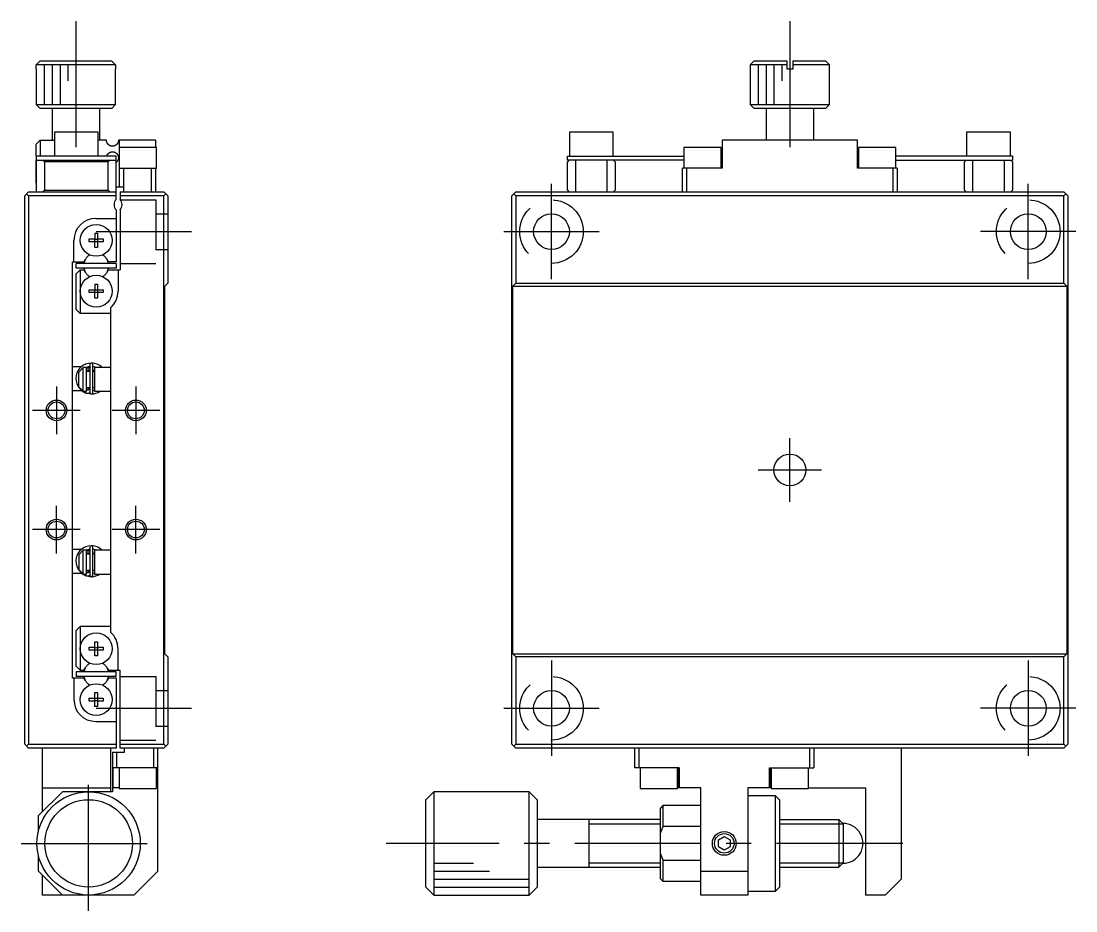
# Model space of a CAD drawing. Extents: x 0 to 296, y -8 to 228.
# Drawn here: x 163.5 to 296.3, y 64.5 to 176.5 of the extents above; entities that cross this region are included whole.
import ezdxf

# ---------------------------------------------------------------- set-up
doc = ezdxf.new("R2010")
doc.units = 0
doc.header["$LTSCALE"] = 0.5
doc.linetypes.add('CENTER', pattern=[50.8, 31.75, -6.35, 6.35, -6.35])
doc.linetypes.add('DASHED', pattern=[19.05, 12.7, -6.35])
for name, color, linetype in [('MSM_CENTER', 1, 'CENTER'), ('MSM_CONTINUOUS', 7, 'CONTINUOUS'), ('MSM_DASHED', 4, 'DASHED'), ('MSM_NARROW', 5, 'CONTINUOUS')]:
    doc.layers.add(name, color=color, linetype=linetype)

msp = doc.modelspace()

# ---------------------------------------------------------------- linework, layer by layer
at = {"layer": 'MSM_CENTER'}
for p, q in [((170.45, 176.5), (170.45, 160.5)), ((260.305071, 176.5), (260.305071, 159.5)), ((230.305071, 144), (230.305071, 156)), ((290.305071, 144), (290.305071, 156)), ((173, 150), (185, 150)), ((224.305071, 150), (236.305071, 150)), ((296.305071, 150), (284.305071, 150)), ((168, 130.500001), (168, 124.499999)), ((178, 130.500001), (178, 124.499999)), ((171.000001, 127.5), (164.999999, 127.5)), ((181.000001, 127.5), (174.999999, 127.5)), ((260.305071, 116), (260.305071, 124)), ((256.305071, 120), (264.305071, 120)), ((168, 109.499999), (168, 115.500001)), ((178, 109.499999), (178, 115.500001)), ((171.000001, 112.5), (164.999999, 112.5)), ((181.000001, 112.5), (174.999999, 112.5)), ((230.305071, 96), (230.305071, 84)), ((290.305071, 96), (290.305071, 84)), ((173, 90), (185, 90)), ((224.305071, 90), (236.305071, 90)), ((296.305071, 90), (284.305071, 90)), ((172.05, 64.5), (172.05, 81.5)), ((163.55, 73), (180.55, 73)), ((274.505071, 73), (209.505071, 73))]:
    msp.add_line(p, q, dxfattribs=at)
at = {"layer": 'MSM_CONTINUOUS'}
for p, q in [((165.466026, 171), (165.967813, 171.5)), ((165.967813, 171.5), (174.932187, 171.5)), ((174.932187, 171.5), (175.433974, 171)), ((255.805071, 171.5), (255.305071, 171)), ((255.805071, 171.5), (259.905071, 171.5)), ((259.905071, 171.5), (259.905071, 170.5)), ((260.705071, 170.5), (260.705071, 171.5)), ((260.705071, 171.5), (264.805071, 171.5)), ((265.305071, 171), (264.805071, 171.5)), ((165.45, 170.5), (165.466026, 170.5)), ((165.45, 170.5), (165.45, 166)), ((165.466026, 170.5), (165.466026, 171)), ((175.433974, 171), (165.466026, 171)), ((175.433974, 171), (175.433974, 170.5)), ((175.433974, 170.5), (175.45, 170.5)), ((175.45, 166), (175.45, 170.5)), ((259.905071, 171), (255.305071, 171)), ((255.305071, 171), (255.305071, 166)), ((259.905071, 170.5), (260.705071, 170.5)), ((265.305071, 171), (260.705071, 171)), ((265.305071, 166), (265.305071, 171)), ((165.45, 166), (175.45, 166)), ((165.45, 166), (165.95, 165.5)), ((174.95, 165.5), (175.45, 166)), ((255.305071, 166), (265.305071, 166)), ((255.305071, 166), (255.805071, 165.5)), ((264.805071, 165.5), (265.305071, 166)), ((174.95, 165.5), (165.95, 165.5)), ((167.45, 165.5), (167.45, 161.5)), ((173.45, 161.5), (173.45, 165.5)), ((264.805071, 165.5), (255.805071, 165.5)), ((257.305071, 165.5), (257.305071, 161.5)), ((263.305071, 161.5), (263.305071, 165.5)), ((173.25, 162.5), (167.75, 162.5)), ((167.75, 162.5), (167.75, 159.5)), ((173.25, 159.5), (173.25, 162.5)), ((238.055071, 162.5), (232.555071, 162.5)), ((232.555071, 162.5), (232.555071, 159.5)), ((238.055071, 159.5), (238.055071, 162.5)), ((288.055071, 162.5), (282.555071, 162.5)), ((282.555071, 162.5), (282.555071, 159.5)), ((288.055071, 159.5), (288.055071, 162.5)), ((165.95, 161.5), (165.45, 161)), ((165.45, 159.5), (165.45, 161)), ((165.95, 161.5), (165.95, 159.5)), ((165.95, 161.5), (167.75, 161.5)), ((174.3, 161.5), (173.25, 161.5)), ((174.300794, 161.465506), (174.3, 161.5)), ((174.303171, 161.431104), (174.300794, 161.465506)), ((174.307074, 161.39724), (174.303171, 161.431104)), ((174.3125, 161.363642), (174.307074, 161.39724)), ((174.316837, 161.341975), (174.3125, 161.363642)), ((174.321802, 161.320479), (174.316837, 161.341975)), ((174.328934, 161.293696), (174.321802, 161.320479)), ((174.337029, 161.267253), (174.328934, 161.293696)), ((174.34606, 161.241218), (174.337029, 161.267253)), ((174.355828, 161.216057), (174.34606, 161.241218)), ((174.366457, 161.191346), (174.355828, 161.216057)), ((174.37791, 161.16714), (174.366457, 161.191346)), ((174.387375, 161.148676), (174.37791, 161.16714)), ((174.39731, 161.130548), (174.387375, 161.148676)), ((174.409594, 161.109642), (174.39731, 161.130548)), ((174.422486, 161.089238), (174.409594, 161.109642)), ((174.43595, 161.069369), (174.422486, 161.089238)), ((174.456881, 161.04097), (174.43595, 161.069369)), ((174.478919, 161.013824), (174.456881, 161.04097)), ((174.497706, 160.992586), (174.478919, 161.013824)), ((174.517125, 160.972228), (174.497706, 160.992586)), ((174.53711, 160.952785), (174.517125, 160.972228)), ((174.555346, 160.936247), (174.53711, 160.952785)), ((174.573958, 160.920445), (174.555346, 160.936247)), ((174.600024, 160.899983), (174.573958, 160.920445)), ((174.626639, 160.880916), (174.600024, 160.899983)), ((174.653462, 160.863402), (174.626639, 160.880916)), ((174.680656, 160.847248), (174.653462, 160.863402)), ((174.707834, 160.8326), (174.680656, 160.847248)), ((174.735229, 160.819251), (174.707834, 160.8326)), ((174.762545, 160.807274), (174.735229, 160.819251)), ((174.789949, 160.796527), (174.762545, 160.807274)), ((174.811196, 160.789034), (174.789949, 160.796527)), ((174.832437, 160.782249), (174.811196, 160.789034)), ((174.863295, 160.773611), (174.832437, 160.782249)), ((174.894044, 160.766395), (174.863295, 160.773611)), ((174.924603, 160.760557), (174.894044, 160.766395)), ((174.969514, 160.754331), (174.924603, 160.760557)), ((175.013777, 160.750875), (174.969514, 160.754331)), ((175.053111, 160.750006), (175.013777, 160.750875)), ((175.081812, 160.750675), (175.053111, 160.750006)), ((175.123857, 160.753645), (175.081812, 160.750675)), ((175.164922, 160.758857), (175.123857, 160.753645)), ((175.217441, 160.76893), (175.164922, 160.758857)), ((175.268068, 160.782402), (175.217441, 160.76893)), ((175.316024, 160.798764), (175.268068, 160.782402)), ((175.362036, 160.817993), (175.316024, 160.798764)), ((175.405619, 160.83967), (175.362036, 160.817993)), ((175.447259, 160.863851), (175.405619, 160.83967)), ((175.485773, 160.889588), (175.447259, 160.863851)), ((175.522448, 160.917511), (175.485773, 160.889588)), ((175.557013, 160.947335), (175.522448, 160.917511)), ((175.589764, 160.979275), (175.557013, 160.947335)), ((175.620378, 161.012998), (175.589764, 160.979275)), ((175.649195, 161.048928), (175.620378, 161.012998)), ((175.675957, 161.086862), (175.649195, 161.048928)), ((175.70088, 161.127367), (175.675957, 161.086862)), ((175.714734, 161.152677), (175.70088, 161.127367)), ((175.727896, 161.179122), (175.714734, 161.152677)), ((175.740319, 161.206812), (175.727896, 161.179122)), ((175.749022, 161.228203), (175.740319, 161.206812)), ((175.757278, 161.250461), (175.749022, 161.228203)), ((175.765036, 161.273658), (175.757278, 161.250461)), ((175.772248, 161.297867), (175.765036, 161.273658)), ((175.776756, 161.314727), (175.772248, 161.297867)), ((175.780973, 161.332135), (175.776756, 161.314727)), ((175.784868, 161.350104), (175.780973, 161.332135)), ((175.787492, 161.363601), (175.784868, 161.350104)), ((175.789916, 161.377432), (175.787492, 161.363601)), ((175.792122, 161.391581), (175.789916, 161.377432)), ((175.79409, 161.406031), (175.792122, 161.391581)), ((175.79542, 161.417282), (175.79409, 161.406031)), ((175.796595, 161.428746), (175.79542, 161.417282)), ((175.797607, 161.440388), (175.796595, 161.428746)), ((175.798451, 161.45217), (175.797607, 161.440388)), ((175.799119, 161.464059), (175.798451, 161.45217)), ((175.799604, 161.476017), (175.799119, 161.464059)), ((175.7999, 161.488009), (175.799604, 161.476017)), ((175.8, 161.5), (175.7999, 161.488009)), ((180.45, 161.5), (175.8, 161.5)), ((175.95, 160.6), (175.95, 161.5)), ((180.45, 161.5), (180.45, 160.6)), ((268.805071, 161.5), (251.805071, 161.5)), ((251.805071, 161.5), (251.805071, 158)), ((268.805071, 158), (268.805071, 161.5)), ((175.5, 159.5), (165.45, 159.5)), ((165.5, 155), (165.5, 159.5)), ((174.327158, 159.5), (174.334773, 159.525719)), ((174.334773, 159.525719), (174.34328, 159.551087)), ((174.34328, 159.551087), (174.352649, 159.576046)), ((174.352649, 159.576046), (174.362046, 159.598695)), ((174.362046, 159.598695), (174.372144, 159.620953)), ((174.372144, 159.620953), (174.382914, 159.642777)), ((174.382914, 159.642777), (174.395711, 159.666612)), ((174.395711, 159.666612), (174.409293, 159.689862)), ((174.409293, 159.689862), (174.423612, 159.712478)), ((174.423612, 159.712478), (174.438172, 159.733781)), ((174.438172, 159.733781), (174.453367, 159.754453)), ((174.453367, 159.754453), (174.46915, 159.774461)), ((174.46915, 159.774461), (174.491865, 159.800984)), ((174.491865, 159.800984), (174.515548, 159.826176)), ((174.515548, 159.826176), (174.533703, 159.844)), ((174.533703, 159.844), (174.552303, 159.861067)), ((174.552303, 159.861067), (174.571298, 159.87736)), ((174.571298, 159.87736), (174.593162, 159.89481)), ((174.593162, 159.89481), (174.615433, 159.91127)), ((174.615433, 159.91127), (174.646002, 159.931888)), ((174.646002, 159.931888), (174.677107, 159.950729)), ((174.677107, 159.950729), (174.708593, 159.967788)), ((174.708593, 159.967788), (174.732655, 159.979553)), ((174.732655, 159.979553), (174.756837, 159.99033)), ((174.756837, 159.99033), (174.787942, 160.002726)), ((174.787942, 160.002726), (174.819107, 160.013574)), ((174.819107, 160.013574), (174.850231, 160.022906)), ((174.850231, 160.022906), (174.8888, 160.032471)), ((174.8888, 160.032471), (174.927103, 160.039862)), ((174.927103, 160.039862), (174.961271, 160.044733)), ((174.961271, 160.044733), (174.995078, 160.047986)), ((174.995078, 160.047986), (175.028636, 160.049696)), ((175.028636, 160.049696), (175.072321, 160.049668)), ((175.072321, 160.049668), (175.11535, 160.047147)), ((175.11535, 160.047147), (175.157375, 160.042274)), ((175.157375, 160.042274), (175.198815, 160.035088)), ((175.198815, 160.035088), (175.239115, 160.025765)), ((175.239115, 160.025765), (175.278666, 160.014291)), ((175.278666, 160.014291), (175.316984, 160.00087)), ((175.316984, 160.00087), (175.354227, 159.985526)), ((175.354227, 159.985526), (175.399866, 159.963396)), ((175.399866, 159.963396), (175.443655, 159.938386)), ((175.443655, 159.938386), (175.485309, 159.910742)), ((175.485309, 159.910742), (175.525286, 159.880176)), ((175.5, 154.061438), (175.5, 159.5)), ((175.525286, 159.880176), (175.563069, 159.847047)), ((175.563069, 159.847047), (175.599069, 159.810908)), ((175.599069, 159.810908), (175.632804, 159.772059)), ((175.632804, 159.772059), (175.664433, 159.730084)), ((175.664433, 159.730084), (175.683089, 159.702117)), ((175.683089, 159.702117), (175.700832, 159.67272)), ((175.700832, 159.67272), (175.717582, 159.64181)), ((175.717582, 159.64181), (175.733341, 159.609104)), ((175.733341, 159.609104), (175.740783, 159.592094)), ((175.740783, 159.592094), (175.747936, 159.574563)), ((175.747936, 159.574563), (175.757074, 159.550101)), ((175.757074, 159.550101), (175.765618, 159.524488)), ((175.765618, 159.524488), (175.773495, 159.497624)), ((175.773495, 159.497624), (175.777212, 159.483475)), ((175.777212, 159.483475), (175.780725, 159.468943)), ((175.780725, 159.468943), (175.784015, 159.45402)), ((175.784015, 159.45402), (175.786662, 159.440808)), ((175.786662, 159.440808), (175.789122, 159.427251)), ((175.789122, 159.427251), (175.791377, 159.41337)), ((175.791377, 159.41337), (175.793408, 159.39919)), ((175.793408, 159.39919), (175.795197, 159.384734)), ((175.795197, 159.384734), (175.796724, 159.370024)), ((175.796724, 159.370024), (175.797695, 159.358695)), ((175.797695, 159.358695), (175.7985, 159.347191)), ((175.7985, 159.347191), (175.799135, 159.335554)), ((175.799135, 159.335554), (175.799596, 159.323823)), ((175.799596, 159.323823), (175.799881, 159.312039)), ((175.799881, 159.312039), (175.799986, 159.300241)), ((180.6, 160.6), (175.9, 160.6)), ((175.9, 160.6), (175.9, 158)), ((180.6, 158), (180.6, 160.6)), ((232.305071, 159), (232.305071, 159.5)), ((232.305071, 159.5), (246.955071, 159.5)), ((251.655071, 160.6), (246.955071, 160.6)), ((246.955071, 160.6), (246.955071, 158)), ((251.655071, 158), (251.655071, 160.6)), ((251.805071, 159.5), (251.655071, 159.5)), ((268.955071, 159.5), (268.805071, 159.5)), ((273.655071, 160.6), (268.955071, 160.6)), ((268.955071, 160.6), (268.955071, 158)), ((273.655071, 158), (273.655071, 160.6)), ((288.305071, 159.5), (273.655071, 159.5)), ((288.305071, 159.5), (288.305071, 159)), ((165.45, 156.1), (165.45, 159)), ((165.45, 159), (175.5, 159)), ((166.5, 158.8), (166.3, 159)), ((174.5, 158.8), (166.5, 158.8)), ((166.5, 158.8), (166.5, 155.2)), ((174.7, 159), (174.5, 158.8)), ((174.5, 155.2), (174.5, 158.8)), ((175.537451, 158.730006), (175.50003, 158.700022)), ((175.573917, 158.763334), (175.537451, 158.730006)), ((175.60787, 158.798717), (175.573917, 158.763334)), ((175.639733, 158.836626), (175.60787, 158.798717)), ((175.669311, 158.876971), (175.639733, 158.836626)), ((175.688004, 158.905725), (175.669311, 158.876971)), ((175.705703, 158.935921), (175.688004, 158.905725)), ((175.718991, 158.960948), (175.705703, 158.935921)), ((175.73161, 158.987089), (175.718991, 158.960948)), ((175.743516, 159.014455), (175.73161, 158.987089)), ((175.752732, 159.037946), (175.743516, 159.014455)), ((175.761401, 159.062486), (175.752732, 159.037946)), ((175.769462, 159.088166), (175.761401, 159.062486)), ((175.774202, 159.104979), (175.769462, 159.088166)), ((175.778667, 159.122387), (175.774202, 159.104979)), ((175.78282, 159.140383), (175.778667, 159.122387)), ((175.786622, 159.158964), (175.78282, 159.140383)), ((175.790032, 159.178126), (175.786622, 159.158964)), ((175.793013, 159.197864), (175.790032, 159.178126)), ((175.794639, 159.210507), (175.793013, 159.197864)), ((175.796072, 159.223411), (175.794639, 159.210507)), ((175.7973, 159.236533), (175.796072, 159.223411)), ((175.798312, 159.249828), (175.7973, 159.236533)), ((175.799096, 159.263254), (175.798312, 159.249828)), ((175.79964, 159.276766), (175.799096, 159.263254)), ((175.799907, 159.28847), (175.79964, 159.276766)), ((175.799986, 159.300241), (175.799907, 159.28847)), ((175.9, 158), (180.6, 158)), ((175.95, 155.6), (175.95, 158)), ((176.45, 158), (176.45, 155)), ((179.95, 155), (179.95, 158)), ((180.45, 158), (180.45, 155)), ((232.505071, 159), (232.305071, 158.8)), ((246.955071, 159), (232.305071, 159)), ((232.305071, 155.2), (232.305071, 158.8)), ((233.305071, 159), (233.305071, 155)), ((237.305071, 155), (237.305071, 159)), ((238.305071, 158.8), (238.105071, 159)), ((238.305071, 158.8), (238.305071, 155.2)), ((251.805071, 158), (246.805071, 158)), ((246.805071, 155), (246.805071, 158)), ((247.305071, 158), (247.305071, 155)), ((251.655071, 159), (251.805071, 159)), ((268.805071, 159), (268.955071, 159)), ((273.805071, 158), (268.805071, 158)), ((273.305071, 155), (273.305071, 158)), ((273.655071, 159), (288.305071, 159)), ((273.805071, 158), (273.805071, 155)), ((282.505071, 159), (282.305071, 158.8)), ((282.305071, 155.2), (282.305071, 158.8)), ((283.305071, 159), (283.305071, 155)), ((287.305071, 155), (287.305071, 159)), ((288.305071, 158.8), (288.105071, 159)), ((288.305071, 158.8), (288.305071, 155.2)), ((165.45, 156.1), (165.5, 156.05)), ((176.45, 155.6), (175.5, 155.6)), ((164.5, 155), (164, 154.5)), ((164, 85.5), (164, 154.5)), ((164.5, 154.5), (164.25, 154.75)), ((164.5, 155), (175.5, 155)), ((175.5, 154.5), (164.5, 154.5)), ((164.5, 154.5), (164.5, 85.5)), ((166.3, 155), (166.5, 155.2)), ((166.5, 155.2), (174.5, 155.2)), ((174.5, 155.2), (174.7, 155)), ((176, 155), (176, 154.061438)), ((176, 155), (181.5, 155)), ((181.5, 154.5), (176, 154.5)), ((181.5, 155), (182, 154.5)), ((181.75, 154.75), (181.5, 154.5)), ((181.5, 85.5), (181.5, 154.5)), ((182, 154.5), (182, 143.5)), ((225.805071, 155), (225.305071, 154.5)), ((225.305071, 85.5), (225.305071, 154.5)), ((225.805071, 154.5), (225.555071, 154.75)), ((225.805071, 155), (294.805071, 155)), ((225.805071, 154.5), (225.805071, 143.5)), ((294.805071, 154.5), (225.805071, 154.5)), ((232.305071, 155.2), (232.505071, 155)), ((238.105071, 155), (238.305071, 155.2)), ((282.305071, 155.2), (282.505071, 155)), ((288.105071, 155), (288.305071, 155.2)), ((295.305071, 154.5), (294.805071, 155)), ((295.055071, 154.75), (294.805071, 154.5)), ((294.805071, 143.5), (294.805071, 154.5)), ((295.305071, 154.5), (295.305071, 85.5)), ((175.5, 152.738562), (175.5, 146.2)), ((176, 152.738562), (176, 145.2)), ((172.95, 151.65), (175.5, 151.65)), ((170.2, 146.2), (170.2, 148.9)), ((172.113639, 148.72), (172.113639, 149.08)), ((172.113639, 149.08), (172.82, 149.08)), ((172.82, 148.72), (172.113639, 148.72)), ((172.82, 149.786361), (173.18, 149.786361)), ((172.82, 149.786361), (172.82, 149.08)), ((172.830372, 149.069628), (172.82, 149.08)), ((172.830372, 148.730372), (172.82, 148.72)), ((172.82, 148.013639), (172.82, 148.72)), ((172.830372, 149.069628), (173.169628, 149.069628)), ((172.830372, 148.730372), (172.830372, 149.069628)), ((173.169628, 148.730372), (172.830372, 148.730372)), ((173.169628, 149.069628), (173.18, 149.08)), ((173.169628, 149.069628), (173.169628, 148.730372)), ((173.169628, 148.730372), (173.18, 148.72)), ((173.18, 149.786361), (173.18, 149.08)), ((173.18, 149.08), (173.886361, 149.08)), ((173.18, 148.72), (173.18, 148.013639)), ((173.886361, 148.72), (173.18, 148.72)), ((173.886361, 149.08), (173.886361, 148.72)), ((173.18, 148.013639), (172.82, 148.013639)), ((170, 146.2), (171.455588, 146.2)), ((170, 93.8), (170, 146.2)), ((171.625185, 146.49375), (171.455588, 146.2)), ((174.544412, 146.2), (174.374815, 146.49375)), ((175.5, 146.2), (174.544412, 146.2)), ((170.5, 145.4), (170.5, 146)), ((175.5, 146), (170.5, 146)), ((175.5, 145.4), (170.5, 145.4)), ((170.5, 144.7), (171, 145.2)), ((171, 145.2), (171, 139.7)), ((171, 145.2), (171.455588, 145.2)), ((171.455588, 145.2), (171.625185, 144.90625)), ((174.374815, 144.90625), (174.544412, 145.2)), ((174.544412, 145.2), (176, 145.2)), ((175.5, 146), (175.5, 145.4)), ((175.75, 145.2), (175.75, 142.5)), ((170.5, 140.2), (170.5, 144.7)), ((172.82, 143.386361), (173.18, 143.386361)), ((172.82, 143.386361), (172.82, 142.68)), ((173.18, 143.386361), (173.18, 142.68)), ((181.65, 143.15), (182, 143.5)), ((225.455071, 143.15), (225.805071, 143.5)), ((225.805071, 143.5), (294.805071, 143.5)), ((294.805071, 143.5), (295.155071, 143.15)), ((172.113639, 142.32), (172.113639, 142.68)), ((172.113639, 142.68), (172.82, 142.68)), ((172.82, 142.32), (172.113639, 142.32)), ((172.830372, 142.669628), (172.82, 142.68)), ((172.830372, 142.330372), (172.82, 142.32)), ((172.82, 141.613639), (172.82, 142.32)), ((172.830372, 142.669628), (173.169628, 142.669628)), ((172.830372, 142.330372), (172.830372, 142.669628)), ((173.169628, 142.330372), (172.830372, 142.330372)), ((173.169628, 142.669628), (173.18, 142.68)), ((173.169628, 142.669628), (173.169628, 142.330372)), ((173.169628, 142.330372), (173.18, 142.32)), ((173.18, 142.68), (173.886361, 142.68)), ((173.18, 142.32), (173.18, 141.613639)), ((173.886361, 142.32), (173.18, 142.32)), ((173.886361, 142.68), (173.886361, 142.32)), ((181.65, 96.85), (181.65, 143.15)), ((225.455071, 96.85), (225.455071, 143.15)), ((225.455071, 143.15), (295.155071, 143.15)), ((295.155071, 143.15), (295.155071, 96.85)), ((173.18, 141.613639), (172.82, 141.613639)), ((171, 139.7), (170.5, 140.2)), ((174.8, 139.7), (171, 139.7)), ((174.8, 140.420938), (174.8, 99.579062)), ((171.145871, 133), (170, 133)), ((170.8, 132.316515), (171.3, 132.845683)), ((171.3, 132.9), (171.3, 129.9)), ((171.8, 132.9), (171.3, 132.9)), ((171.628526, 133.297171), (171.610568, 133.289376)), ((171.62249, 133.293794), (171.619421, 133.293246)), ((171.684303, 133.319172), (171.628106, 133.297982)), ((171.695248, 132.900064), (172.198452, 133.053543)), ((171.780252, 132.939155), (171.781755, 132.939534)), ((171.781518, 132.939423), (171.796078, 132.945203)), ((171.796078, 132.945203), (171.810345, 132.950029)), ((171.8, 129.9), (171.8, 132.9)), ((171.810345, 132.950029), (171.824842, 132.954126)), ((171.824842, 132.954126), (171.839532, 132.957481)), ((171.839532, 132.957481), (171.854379, 132.960085)), ((171.854379, 132.960085), (171.869342, 132.961929)), ((171.869342, 132.961929), (171.884383, 132.963008)), ((171.884383, 132.963008), (171.899463, 132.963318)), ((171.899463, 132.963318), (171.914541, 132.962858)), ((171.914541, 132.962858), (171.929578, 132.96163)), ((171.929578, 132.96163), (171.944534, 132.959636)), ((171.944534, 132.959636), (171.95937, 132.956883)), ((171.95937, 132.956883), (171.974046, 132.953378)), ((171.974046, 132.953378), (171.988526, 132.949131)), ((171.988526, 132.949131), (172.00277, 132.944155)), ((172, 132.4), (172, 132.9454)), ((172.00277, 132.944155), (172.016743, 132.938463)), ((172.016743, 132.938463), (172.030409, 132.932072)), ((172.030409, 132.932072), (172.043733, 132.925)), ((172.043733, 132.925), (172.056682, 132.917266)), ((172.056682, 132.917266), (172.069223, 132.908893)), ((172.069223, 132.908893), (172.081327, 132.899903)), ((172.081327, 132.899903), (172.092964, 132.89032)), ((172.092964, 132.89032), (172.104106, 132.88017)), ((172.104106, 132.88017), (172.114726, 132.869481)), ((172.114726, 132.869481), (172.124801, 132.858279)), ((172.124801, 132.858279), (172.134307, 132.846594)), ((172.134307, 132.846594), (172.143222, 132.834457)), ((172.143222, 132.834457), (172.151527, 132.821897)), ((172.151527, 132.821897), (172.159202, 132.808946)), ((172.159202, 132.808946), (172.166231, 132.795636)), ((172.166231, 132.795636), (172.172599, 132.782001)), ((172.172599, 132.782001), (172.178292, 132.768073)), ((172.178292, 132.768073), (172.183297, 132.753887)), ((172.198494, 133.259909), (172.198494, 129.759909)), ((172.588494, 129.759909), (172.588494, 133.259909)), ((172.588548, 133.05322), (173.092175, 132.900087)), ((172.8, 132.9), (172.8, 129.9)), ((174.8, 132.9), (172.8, 132.9)), ((173, 132.94273), (173, 132.9)), ((170.8, 130.483485), (170.8, 132.316515)), ((172.198494, 132.4), (171.8, 132.4)), ((172.198494, 132.5), (172, 132.5)), ((172.183297, 132.753887), (172.187604, 132.739476)), ((172.187604, 132.739476), (172.191205, 132.724874)), ((172.191205, 132.724874), (172.194091, 132.710118)), ((172.194091, 132.710118), (172.196256, 132.69524)), ((172.196256, 132.69524), (172.197697, 132.680278)), ((172.197697, 132.680278), (172.19841, 132.665265)), ((172.19841, 132.665265), (172.198494, 132.658228)), ((172.8, 132.5), (172.588494, 132.5)), ((172.8, 132.4), (172.588494, 132.4)), ((171.3, 129.954317), (170.8, 130.483485)), ((171.8, 130.4), (172.198494, 130.4)), ((172, 130.074612), (172, 130.4)), ((172.063781, 130.107179), (172.051097, 130.099107)), ((172.076043, 130.115873), (172.063781, 130.107179)), ((172.087853, 130.125168), (172.076043, 130.115873)), ((172.099183, 130.135036), (172.087853, 130.125168)), ((172.110006, 130.145454), (172.099183, 130.135036)), ((172.120299, 130.156394), (172.110006, 130.145454)), ((172.130037, 130.167828), (172.120299, 130.156394)), ((172.139199, 130.179727), (172.130037, 130.167828)), ((172.147764, 130.192062), (172.139199, 130.179727)), ((172.155712, 130.204802), (172.147764, 130.192062)), ((172.163027, 130.217916), (172.155712, 130.204802)), ((172.169691, 130.231373), (172.163027, 130.217916)), ((172.175691, 130.245139), (172.169691, 130.231373)), ((172.181013, 130.259182), (172.175691, 130.245139)), ((172.185646, 130.273468), (172.181013, 130.259182)), ((172.189578, 130.287964), (172.185646, 130.273468)), ((172.192802, 130.302636), (172.189578, 130.287964)), ((172.195311, 130.317448), (172.192802, 130.302636)), ((172.197098, 130.332366), (172.195311, 130.317448)), ((172.19816, 130.347355), (172.197098, 130.332366)), ((172.198494, 130.361589), (172.19816, 130.347355)), ((172.588494, 130.4), (172.8, 130.4)), ((170, 130), (171.169533, 130)), ((171.3, 129.9), (171.8, 129.9)), ((171.598949, 129.735601), (171.626054, 129.723722)), ((171.619229, 129.72662), (171.666356, 129.899999)), ((171.625014, 129.737736), (171.624744, 129.732234)), ((171.624744, 129.732234), (171.625002, 129.727845)), ((171.625002, 129.727845), (171.625443, 129.725637)), ((171.625809, 129.744315), (171.625014, 129.737736)), ((171.625443, 129.725637), (171.628106, 129.721835)), ((171.627125, 129.751928), (171.625809, 129.744315)), ((171.628954, 129.760524), (171.627125, 129.751928)), ((171.628106, 129.721835), (171.658283, 129.70976)), ((171.631282, 129.770046), (171.628954, 129.760524)), ((171.634095, 129.780433), (171.631282, 129.770046)), ((171.637374, 129.791615), (171.634095, 129.780433)), ((171.641098, 129.803519), (171.637374, 129.791615)), ((171.645242, 129.816066), (171.641098, 129.803519)), ((171.649778, 129.829174), (171.645242, 129.816066)), ((171.654677, 129.842755), (171.649778, 129.829174)), ((171.659906, 129.856722), (171.654677, 129.842755)), ((171.658283, 129.70976), (171.690714, 129.698578)), ((171.665432, 129.870981), (171.659906, 129.856722)), ((171.671217, 129.885439), (171.665432, 129.870981)), ((171.677223, 129.9), (171.671217, 129.885439)), ((171.676509, 129.70292), (172.366344, 129.566191)), ((171.690714, 129.698578), (171.723654, 129.689033)), ((171.723654, 129.689033), (171.75702, 129.681148)), ((171.75702, 129.681148), (171.79073, 129.67494)), ((171.779625, 130.080224), (171.76721, 130.085612)), ((171.79073, 129.67494), (171.824702, 129.670425)), ((171.804303, 130.071733), (171.799974, 130.073215)), ((171.818733, 130.067321), (171.804303, 130.071733)), ((171.833368, 130.063648), (171.818733, 130.067321)), ((171.824702, 129.670425), (171.858853, 129.667614)), ((171.848171, 130.060726), (171.833368, 130.063648)), ((171.863103, 130.058563), (171.848171, 130.060726)), ((171.858853, 129.667614), (171.893099, 129.666513)), ((171.878123, 130.057165), (171.863103, 130.058563)), ((171.893193, 130.056535), (171.878123, 130.057165)), ((171.893099, 129.666513), (171.927357, 129.667124)), ((171.908273, 130.056674), (171.893193, 130.056535)), ((171.923323, 130.057582), (171.908273, 130.056674)), ((171.938303, 130.059256), (171.923323, 130.057582)), ((171.927357, 129.667124), (171.961541, 129.669446)), ((171.953175, 130.061689), (171.938303, 130.059256)), ((171.9679, 130.064875), (171.953175, 130.061689)), ((171.961541, 129.669446), (171.99557, 129.673474)), ((171.98244, 130.068803), (171.9679, 130.064875)), ((171.996757, 130.073463), (171.98244, 130.068803)), ((171.99557, 129.673474), (172.02936, 129.679196)), ((172.010817, 130.078839), (171.996757, 130.073463)), ((172.024582, 130.084917), (172.010817, 130.078839)), ((172.03802, 130.091679), (172.024582, 130.084917)), ((172.02936, 129.679196), (172.062829, 129.6866)), ((172.051097, 130.099107), (172.03802, 130.091679)), ((172.062829, 129.6866), (172.095893, 129.695667)), ((172.095893, 129.695667), (172.128473, 129.706377)), ((172.128473, 129.706377), (172.160489, 129.718702)), ((172.160489, 129.718702), (172.191862, 129.732613)), ((172.191862, 129.732613), (172.20001, 129.736538)), ((172.800099, 130.008323), (172.588516, 129.966281)), ((172.8, 129.9), (174.8, 129.9)), ((171.628526, 110.297171), (171.610568, 110.289376)), ((171.62249, 110.293794), (171.619421, 110.293246)), ((171.684303, 110.319172), (171.628106, 110.297982)), ((172.198494, 110.259909), (172.198494, 106.759909)), ((172.588494, 106.759909), (172.588494, 110.259909)), ((171.145871, 110), (170, 110)), ((170.8, 109.316515), (171.3, 109.845683)), ((170.8, 109.316515), (170.8, 107.483485)), ((171.3, 109.9), (171.3, 106.9)), ((171.8, 109.9), (171.3, 109.9)), ((171.695248, 109.900064), (172.198452, 110.053543)), ((171.780252, 109.939155), (171.781755, 109.939534)), ((171.781518, 109.939423), (171.796078, 109.945203)), ((171.796078, 109.945203), (171.810345, 109.950029)), ((171.8, 106.9), (171.8, 109.9)), ((172.198494, 109.4), (171.8, 109.4)), ((171.810345, 109.950029), (171.824842, 109.954126)), ((171.824842, 109.954126), (171.839532, 109.957481)), ((171.839532, 109.957481), (171.854379, 109.960085)), ((171.854379, 109.960085), (171.869342, 109.961929)), ((171.869342, 109.961929), (171.884383, 109.963008)), ((171.884383, 109.963008), (171.899463, 109.963318)), ((171.899463, 109.963318), (171.914541, 109.962858)), ((171.914541, 109.962858), (171.929578, 109.96163)), ((171.929578, 109.96163), (171.944534, 109.959636)), ((171.944534, 109.959636), (171.95937, 109.956883)), ((171.95937, 109.956883), (171.974046, 109.953378)), ((171.974046, 109.953378), (171.988526, 109.949131)), ((171.988526, 109.949131), (172.00277, 109.944155)), ((172, 109.4), (172, 109.9454)), ((172.198494, 109.5), (172, 109.5)), ((172.00277, 109.944155), (172.016743, 109.938463)), ((172.016743, 109.938463), (172.030409, 109.932072)), ((172.030409, 109.932072), (172.043733, 109.925)), ((172.043733, 109.925), (172.056682, 109.917266)), ((172.056682, 109.917266), (172.069223, 109.908893)), ((172.069223, 109.908893), (172.081327, 109.899903)), ((172.081327, 109.899903), (172.092964, 109.89032)), ((172.092964, 109.89032), (172.104106, 109.88017)), ((172.104106, 109.88017), (172.114726, 109.869481)), ((172.114726, 109.869481), (172.124801, 109.858279)), ((172.124801, 109.858279), (172.134307, 109.846594)), ((172.134307, 109.846594), (172.143222, 109.834457)), ((172.143222, 109.834457), (172.151527, 109.821897)), ((172.151527, 109.821897), (172.159202, 109.808946)), ((172.159202, 109.808946), (172.166231, 109.795636)), ((172.166231, 109.795636), (172.172599, 109.782001)), ((172.172599, 109.782001), (172.178292, 109.768073)), ((172.178292, 109.768073), (172.183297, 109.753887)), ((172.183297, 109.753887), (172.187604, 109.739476)), ((172.187604, 109.739476), (172.191205, 109.724874)), ((172.191205, 109.724874), (172.194091, 109.710118)), ((172.194091, 109.710118), (172.196256, 109.69524)), ((172.196256, 109.69524), (172.197697, 109.680278)), ((172.197697, 109.680278), (172.19841, 109.665265)), ((172.19841, 109.665265), (172.198494, 109.658228)), ((172.8, 109.5), (172.588494, 109.5)), ((172.8, 109.4), (172.588494, 109.4)), ((172.588548, 110.05322), (173.092175, 109.900087)), ((172.8, 109.9), (172.8, 106.9)), ((174.8, 109.9), (172.8, 109.9)), ((173, 109.94273), (173, 109.9)), ((170, 107), (171.169533, 107)), ((171.3, 106.954317), (170.8, 107.483485)), ((171.3, 106.9), (171.8, 106.9)), ((171.598949, 106.735601), (171.619798, 106.726419)), ((171.619229, 106.72662), (171.666356, 106.899999)), ((171.625016, 106.737767), (171.624744, 106.732261)), ((171.624744, 106.732261), (171.624999, 106.727867)), ((171.624999, 106.727867), (171.625443, 106.725637)), ((171.625814, 106.744348), (171.625016, 106.737767)), ((171.625443, 106.725637), (171.628106, 106.721835)), ((171.627132, 106.751963), (171.625814, 106.744348)), ((171.628962, 106.76056), (171.627132, 106.751963)), ((171.628106, 106.721835), (171.658283, 106.70976)), ((171.631291, 106.770082), (171.628962, 106.76056)), ((171.634105, 106.780468), (171.631291, 106.770082)), ((171.637384, 106.791648), (171.634105, 106.780468)), ((171.641108, 106.80355), (171.637384, 106.791648)), ((171.645251, 106.816094), (171.641108, 106.80355)), ((171.649786, 106.829198), (171.645251, 106.816094)), ((171.654684, 106.842775), (171.649786, 106.829198)), ((171.659912, 106.856737), (171.654684, 106.842775)), ((171.658283, 106.70976), (171.690714, 106.698578)), ((171.665436, 106.870992), (171.659912, 106.856737)), ((171.671219, 106.885444), (171.665436, 106.870992)), ((171.677223, 106.9), (171.671219, 106.885444)), ((171.676509, 106.70292), (172.366344, 106.566191)), ((171.690714, 106.698578), (171.723654, 106.689033)), ((171.723654, 106.689033), (171.75702, 106.681148)), ((171.75702, 106.681148), (171.79073, 106.67494)), ((171.779625, 107.080224), (171.76721, 107.085612)), ((171.79073, 106.67494), (171.824702, 106.670425)), ((171.804303, 107.071733), (171.799974, 107.073215)), ((171.8, 107.4), (172.198494, 107.4)), ((171.818733, 107.067321), (171.804303, 107.071733)), ((171.833368, 107.063648), (171.818733, 107.067321)), ((171.824702, 106.670425), (171.858853, 106.667614)), ((171.848171, 107.060726), (171.833368, 107.063648)), ((171.863103, 107.058563), (171.848171, 107.060726)), ((171.858853, 106.667614), (171.893099, 106.666513)), ((171.878123, 107.057165), (171.863103, 107.058563)), ((171.893193, 107.056535), (171.878123, 107.057165)), ((171.893099, 106.666513), (171.927357, 106.667124)), ((171.908273, 107.056674), (171.893193, 107.056535)), ((171.923323, 107.057582), (171.908273, 107.056674)), ((171.938303, 107.059256), (171.923323, 107.057582)), ((171.927357, 106.667124), (171.961541, 106.669446)), ((171.953175, 107.061689), (171.938303, 107.059256)), ((171.9679, 107.064875), (171.953175, 107.061689)), ((171.961541, 106.669446), (171.99557, 106.673474)), ((171.98244, 107.068803), (171.9679, 107.064875)), ((171.996757, 107.073463), (171.98244, 107.068803)), ((171.99557, 106.673474), (172.02936, 106.679196)), ((172.010817, 107.078839), (171.996757, 107.073463)), ((172, 107.074612), (172, 107.4)), ((172.024582, 107.084917), (172.010817, 107.078839)), ((172.03802, 107.091679), (172.024582, 107.084917)), ((172.02936, 106.679196), (172.062829, 106.6866)), ((172.051097, 107.099107), (172.03802, 107.091679)), ((172.063781, 107.107179), (172.051097, 107.099107)), ((172.062829, 106.6866), (172.095893, 106.695667)), ((172.076043, 107.115873), (172.063781, 107.107179)), ((172.087853, 107.125168), (172.076043, 107.115873)), ((172.099183, 107.135036), (172.087853, 107.125168)), ((172.095893, 106.695667), (172.128473, 106.706377)), ((172.110006, 107.145454), (172.099183, 107.135036)), ((172.120299, 107.156394), (172.110006, 107.145454)), ((172.130037, 107.167828), (172.120299, 107.156394)), ((172.128473, 106.706377), (172.160489, 106.718702)), ((172.139199, 107.179727), (172.130037, 107.167828)), ((172.147764, 107.192062), (172.139199, 107.179727)), ((172.155712, 107.204802), (172.147764, 107.192062)), ((172.163027, 107.217916), (172.155712, 107.204802)), ((172.160489, 106.718702), (172.191862, 106.732613)), ((172.169691, 107.231373), (172.163027, 107.217916)), ((172.175691, 107.245139), (172.169691, 107.231373)), ((172.181013, 107.259182), (172.175691, 107.245139)), ((172.185646, 107.273468), (172.181013, 107.259182)), ((172.189578, 107.287964), (172.185646, 107.273468)), ((172.192802, 107.302636), (172.189578, 107.287964)), ((172.191862, 106.732613), (172.20001, 106.736538)), ((172.195311, 107.317448), (172.192802, 107.302636)), ((172.197098, 107.332366), (172.195311, 107.317448)), ((172.19816, 107.347355), (172.197098, 107.332366)), ((172.198494, 107.361589), (172.19816, 107.347355)), ((172.588494, 107.4), (172.8, 107.4)), ((172.800099, 107.008323), (172.588516, 106.966281)), ((172.8, 106.9), (174.8, 106.9)), ((170.5, 99.8), (171, 100.3)), ((170.5, 95.3), (170.5, 99.8)), ((171, 100.3), (171, 94.8)), ((174.8, 100.3), (171, 100.3)), ((172.82, 98.386361), (173.18, 98.386361)), ((172.82, 97.68), (172.82, 98.386361)), ((173.18, 98.386361), (173.18, 97.68)), ((172.113639, 97.32), (172.113639, 97.68)), ((172.113639, 97.68), (172.82, 97.68)), ((172.82, 97.32), (172.113639, 97.32)), ((172.830372, 97.669628), (172.82, 97.68)), ((172.830372, 97.330372), (172.82, 97.32)), ((172.82, 96.613639), (172.82, 97.32)), ((172.830372, 97.669628), (173.169628, 97.669628)), ((172.830372, 97.330372), (172.830372, 97.669628)), ((173.169628, 97.330372), (172.830372, 97.330372)), ((173.169628, 97.669628), (173.18, 97.68)), ((173.169628, 97.669628), (173.169628, 97.330372)), ((173.169628, 97.330372), (173.18, 97.32)), ((173.18, 97.68), (173.886361, 97.68)), ((173.18, 97.32), (173.18, 96.613639)), ((173.886361, 97.32), (173.18, 97.32)), ((173.886361, 97.68), (173.886361, 97.32)), ((175.75, 94.8), (175.75, 97.5)), ((173.18, 96.613639), (172.82, 96.613639)), ((182, 96.5), (181.65, 96.85)), ((182, 96.5), (182, 85.5)), ((225.805071, 96.5), (225.455071, 96.85)), ((225.455071, 96.85), (295.155071, 96.85)), ((294.805071, 96.5), (225.805071, 96.5)), ((225.805071, 96.5), (225.805071, 85.5)), ((295.155071, 96.85), (294.805071, 96.5)), ((294.805071, 85.5), (294.805071, 96.5)), ((171, 94.8), (170.5, 95.3)), ((170.5, 94.6), (170.5, 94)), ((175.5, 94.6), (170.5, 94.6)), ((171, 94.8), (171.455588, 94.8)), ((171.455588, 94.8), (171.625185, 95.09375)), ((174.374815, 95.09375), (174.544412, 94.8)), ((174.544412, 94.8), (176, 94.8)), ((175.5, 94), (175.5, 94.6)), ((176, 85), (176, 94.8)), ((171.455588, 93.8), (170, 93.8)), ((170.2, 93.8), (170.2, 91.1)), ((175.5, 94), (170.5, 94)), ((171.625185, 93.50625), (171.455588, 93.8)), ((174.544412, 93.8), (174.374815, 93.50625)), ((175.5, 93.8), (174.544412, 93.8)), ((175.5, 93.8), (175.5, 85)), ((172.82, 91.986361), (173.18, 91.986361)), ((172.82, 91.28), (172.82, 91.986361)), ((173.18, 91.986361), (173.18, 91.28)), ((172.113639, 90.92), (172.113639, 91.28)), ((172.113639, 91.28), (172.82, 91.28)), ((172.82, 90.92), (172.113639, 90.92)), ((172.830372, 91.269628), (172.82, 91.28)), ((172.830372, 90.930372), (172.82, 90.92)), ((172.82, 90.213639), (172.82, 90.92)), ((172.830372, 91.269628), (173.169628, 91.269628)), ((172.830372, 90.930372), (172.830372, 91.269628)), ((173.169628, 90.930372), (172.830372, 90.930372)), ((173.169628, 91.269628), (173.18, 91.28)), ((173.169628, 91.269628), (173.169628, 90.930372)), ((173.169628, 90.930372), (173.18, 90.92)), ((173.18, 91.28), (173.886361, 91.28)), ((173.18, 90.92), (173.18, 90.213639)), ((173.886361, 90.92), (173.18, 90.92)), ((173.886361, 91.28), (173.886361, 90.92)), ((173.18, 90.213639), (172.82, 90.213639)), ((172.95, 88.35), (175.5, 88.35)), ((164.5, 85), (164, 85.5)), ((164.25, 85.25), (164.5, 85.5)), ((164.5, 85.5), (175.5, 85.5)), ((175.5, 85), (164.5, 85)), ((166.2, 85), (166.2, 76.95)), ((174.8, 85), (174.8, 79.5)), ((176, 85.5), (181.5, 85.5)), ((181.5, 85), (176, 85)), ((176.55, 84.5), (176.55, 85)), ((180.25, 82.5), (180.25, 85)), ((180.75, 69.5), (180.75, 85)), ((181.5, 85.5), (181.75, 85.25)), ((182, 85.5), (181.5, 85)), ((225.305071, 85.5), (225.805071, 85)), ((225.555071, 85.25), (225.805071, 85.5)), ((225.805071, 85.5), (294.805071, 85.5)), ((294.805071, 85), (225.805071, 85)), ((240.805071, 82.5), (240.805071, 85)), ((241.305071, 85), (241.305071, 82.5)), ((262.805071, 82.5), (262.805071, 85)), ((263.305071, 85), (263.305071, 82.5)), ((274.305071, 85), (274.305071, 68.5)), ((294.805071, 85.5), (295.055071, 85.25)), ((294.805071, 85), (295.305071, 85.5)), ((175.05, 84.5), (176.55, 84.5)), ((175.05, 84.5), (175.05, 79.5)), ((175.55, 84.5), (175.55, 82.5)), ((180.75, 82.5), (175.05, 82.5)), ((175.090264, 82.5), (175.090264, 80)), ((175.9, 82.5), (175.9, 79.9)), ((180.6, 79.9), (180.6, 82.5)), ((180.680821, 80), (180.680821, 82.5)), ((246.352598, 82.5), (240.805071, 82.5)), ((241.455071, 82.5), (241.455071, 79.9)), ((246.155071, 79.9), (246.155071, 82.5)), ((246.323226, 80), (246.323226, 82.5)), ((246.352598, 82.5), (246.352598, 80)), ((257.757543, 82.5), (263.305071, 82.5)), ((257.757543, 80), (257.757543, 82.5)), ((257.786915, 82.5), (257.786915, 80)), ((257.955071, 82.5), (257.955071, 79.9)), ((262.655071, 79.9), (262.655071, 82.5)), ((166.2, 80), (174.8, 80)), ((175.9, 80), (175.05, 80)), ((175.9, 79.9), (180.6, 79.9)), ((180.75, 80), (180.6, 80)), ((241.455071, 79.9), (246.155071, 79.9)), ((249.105071, 80), (246.155071, 80)), ((249.105071, 66.5), (249.105071, 80)), ((257.955071, 80), (255.005071, 80)), ((255.005071, 80), (255.005071, 66.5)), ((257.955071, 79.9), (262.655071, 79.9)), ((262.655071, 80), (269.805071, 80)), ((269.805071, 80), (269.805071, 66.5)), ((168.75, 79.5), (165.75, 76.5)), ((175.05, 79.5), (168.75, 79.5)), ((215.505071, 79.5), (214.505071, 78.5)), ((214.505071, 67.5), (214.505071, 78.5)), ((215.505071, 79.5), (215.505071, 66.5)), ((227.505071, 79.5), (215.505071, 79.5)), ((227.505071, 66.5), (227.505071, 79.5)), ((228.505071, 78.5), (227.505071, 79.5)), ((228.505071, 78.5), (228.505071, 67.5)), ((258.505071, 79), (255.005071, 79)), ((258.505071, 67), (258.505071, 79)), ((259.005071, 78.5), (258.505071, 79)), ((259.005071, 78.5), (259.005071, 67.5)), ((244.305071, 77.75), (244.005071, 77.45)), ((244.005071, 68.55), (244.005071, 77.45)), ((244.305071, 77.75), (244.305071, 75.12132)), ((249.105071, 77.75), (244.305071, 77.75)), ((165.75, 74.6), (165.75, 76.5)), ((244.005051, 76), (228.505071, 76)), ((235.005071, 76.000005), (235.005071, 69.999995)), ((259.00507, 76), (266.463571, 76)), ((266.463571, 76), (266.463571, 70)), ((267.005071, 75.4585), (266.463571, 76)), ((244.305071, 75.12132), (244.005071, 74.319091)), ((249.105071, 75.12132), (244.305071, 75.12132)), ((267.005071, 75.4585), (267.005071, 70.5415)), ((251.305071, 73.433013), (252.055071, 73.866025)), ((251.305071, 72.566987), (251.305071, 73.433013)), ((252.055071, 73.866025), (252.805071, 73.433013)), ((252.805071, 73.433013), (252.805071, 72.566987)), ((252.055071, 72.133975), (251.305071, 72.566987)), ((252.805071, 72.566987), (252.055071, 72.133975)), ((165.75, 69.5), (165.75, 71.4)), ((244.005071, 71.680909), (244.305071, 70.87868)), ((244.305071, 70.87868), (244.305071, 68.25)), ((244.305071, 70.87868), (249.105071, 70.87868)), ((266.463571, 70), (267.005071, 70.5415)), ((165.75, 69.5), (168.75, 66.5)), ((166.2, 69.05), (166.2, 66.5)), ((177.75, 66.5), (180.75, 69.5)), ((228.505071, 70), (244.005051, 70)), ((249.105071, 69.5), (255.005071, 69.5)), ((259.00507, 70), (266.463571, 70)), ((244.005071, 68.55), (244.305071, 68.25)), ((244.305071, 68.25), (249.105071, 68.25)), ((272.305071, 66.5), (274.305071, 68.5)), ((177.75, 66.5), (166.2, 66.5)), ((214.505071, 67.5), (215.505071, 66.5)), ((215.505071, 66.5), (227.505071, 66.5)), ((227.505071, 66.5), (228.505071, 67.5)), ((255.005071, 66.5), (249.105071, 66.5)), ((255.005071, 67), (258.505071, 67)), ((258.505071, 67), (259.005071, 67.5)), ((272.305071, 66.5), (269.805071, 66.5))]:
    msp.add_line(p, q, dxfattribs=at)
for centre, radius in [((230.305071, 150), 2.25), ((290.305071, 150), 2.25), ((173, 148.9), 2), ((173, 142.5), 2), ((168, 127.5), 1.0565), ((178, 127.5), 1.0565), ((260.305071, 120), 2), ((168, 112.5), 1.0565), ((178, 112.5), 1.0565), ((173, 97.5), 2), ((173, 91.1), 2), ((230.305071, 90), 2.25), ((290.305071, 90), 2.25), ((172.05, 73), 6.5), ((172.05, 73), 5.5), ((252.055071, 73), 1.2295)]:
    msp.add_circle(centre, radius, dxfattribs=at)
for centre, radius, start, end in [((176.25, 153.4), 1, 138.590378, 221.409622), ((175.25, 153.4), 1, 318.590378, 41.409622), ((172.95, 148.9), 2.75, 90, 180), ((173, 145.699999), 1.5875, 150, 169.10691), ((173, 145.7), 1.5875, 135, 150), ((173.115, 145.58519), 1.75, 121.886504, 135.004406), ((173, 145.699999), 1.5875, 120.433182, 134.999974), ((173, 145.699999), 1.5875, 45.000026, 59.566818), ((172.885, 145.58519), 1.75, 44.995594, 58.113496), ((173, 145.7), 1.5875, 30, 45), ((173, 145.699999), 1.5875, 10.89309, 30), ((173, 145.699999), 1.5875, 190.893016, 210), ((173, 145.7), 1.5875, 210, 225), ((173, 145.7), 1.5875, 315, 330), ((173, 145.699999), 1.5875, 330, 349.106984), ((173, 145.699999), 1.5875, 224.999974, 239.566737), ((173.115, 145.81481), 1.75, 224.995594, 238.113496), ((173, 145.699999), 1.5875, 300.433263, 315.000026), ((172.885, 145.81481), 1.75, 301.886504, 315.004406), ((173, 142.5), 2.75, 310.885193, 0), ((172.393808, 131.509768), 1.944084, 90.719787, 246.812363), ((172.393494, 133.259909), 0.195, 0, 180), ((172.394754, 131.513319), 1.940453, 45.632122, 89.301655), ((172.393494, 129.759909), 0.195, 180, 0), ((172.391584, 131.516624), 1.950705, 270.710984, 304.007692), ((172.393808, 108.509768), 1.944084, 90.719787, 246.812363), ((172.393494, 110.259909), 0.195, 0, 180), ((172.394754, 108.513319), 1.940453, 45.632122, 89.301655), ((172.393494, 106.759909), 0.195, 180, 0), ((172.391584, 108.516624), 1.950705, 270.710984, 304.007692), ((173, 97.5), 2.75, 0, 49.114807), ((173, 94.300001), 1.5875, 120.433263, 135.000026), ((173.115, 94.18519), 1.75, 121.886504, 135.004406), ((173, 94.300001), 1.5875, 44.999974, 59.566737), ((172.885, 94.18519), 1.75, 44.995594, 58.113496), ((173, 94.300001), 1.5875, 150, 169.106984), ((173, 94.3), 1.5875, 135, 150), ((173, 94.3), 1.5875, 30, 45), ((173, 94.300001), 1.5875, 10.893016, 29.999969), ((173, 94.300001), 1.5875, 190.89309, 210), ((173, 94.3), 1.5875, 210, 225), ((173.115, 94.41481), 1.75, 224.995594, 238.113496), ((173, 94.300001), 1.5875, 225.000026, 239.566818), ((173, 94.300001), 1.5875, 300.433182, 315.047696), ((172.885, 94.41481), 1.75, 301.886504, 315.090487), ((173, 94.3), 1.5875, 315.094892, 330), ((173, 94.300001), 1.5875, 330, 349.10691), ((172.95, 91.1), 2.75, 180, 270), ((267.005071, 73), 2.5, 269.05661378, 90.94338622)]:
    msp.add_arc(centre, radius, start, end, dxfattribs=at)
at = {"layer": 'MSM_DASHED'}
for p, q in [((176.05, 154), (180.5, 154)), ((180.5, 154), (180.5, 146)), ((180.5, 152.25), (182, 152.25)), ((180.5, 147.75), (182, 147.75)), ((176, 146), (180.5, 146)), ((176, 94), (180.5, 94)), ((180.5, 94), (180.5, 86)), ((180.5, 92.25), (182, 92.25)), ((180.5, 87.75), (182, 87.75)), ((176, 86), (180.5, 86))]:
    msp.add_line(p, q, dxfattribs=at)
for centre in [(230.305071, 150), (290.305071, 150), (230.305071, 90), (290.305071, 90)]:
    msp.add_circle(centre, 4, dxfattribs=at)
at = {"layer": 'MSM_NARROW'}
for p, q in [((166.45, 171), (166.45, 166)), ((167.45, 171), (167.45, 166)), ((168.45, 171), (168.45, 166)), ((169.45, 171), (169.45, 169)), ((256.305071, 171), (256.305071, 166)), ((257.305071, 171), (257.305071, 166)), ((258.305071, 171), (258.305071, 166)), ((259.305071, 171), (259.305071, 169)), ((235.005071, 75.4585), (244.00507, 75.4585)), ((259.00507, 75.4585), (267.005071, 75.4585)), ((215.505071, 70.5), (220.505071, 70.5)), ((235.005071, 70.5415), (244.00507, 70.5415)), ((259.00507, 70.5415), (267.005071, 70.5415)), ((215.505071, 69.5), (222.505071, 69.5)), ((215.505071, 68.5), (227.505071, 68.5)), ((215.505071, 67.5), (227.505071, 67.5))]:
    msp.add_line(p, q, dxfattribs=at)
for centre, radius in [((168, 127.5), 1.3), ((178, 127.5), 1.3), ((168, 112.5), 1.3), ((178, 112.5), 1.3), ((252.055071, 73), 1.5)]:
    msp.add_circle(centre, radius, dxfattribs=at)

doc.saveas('drawing.dxf')
